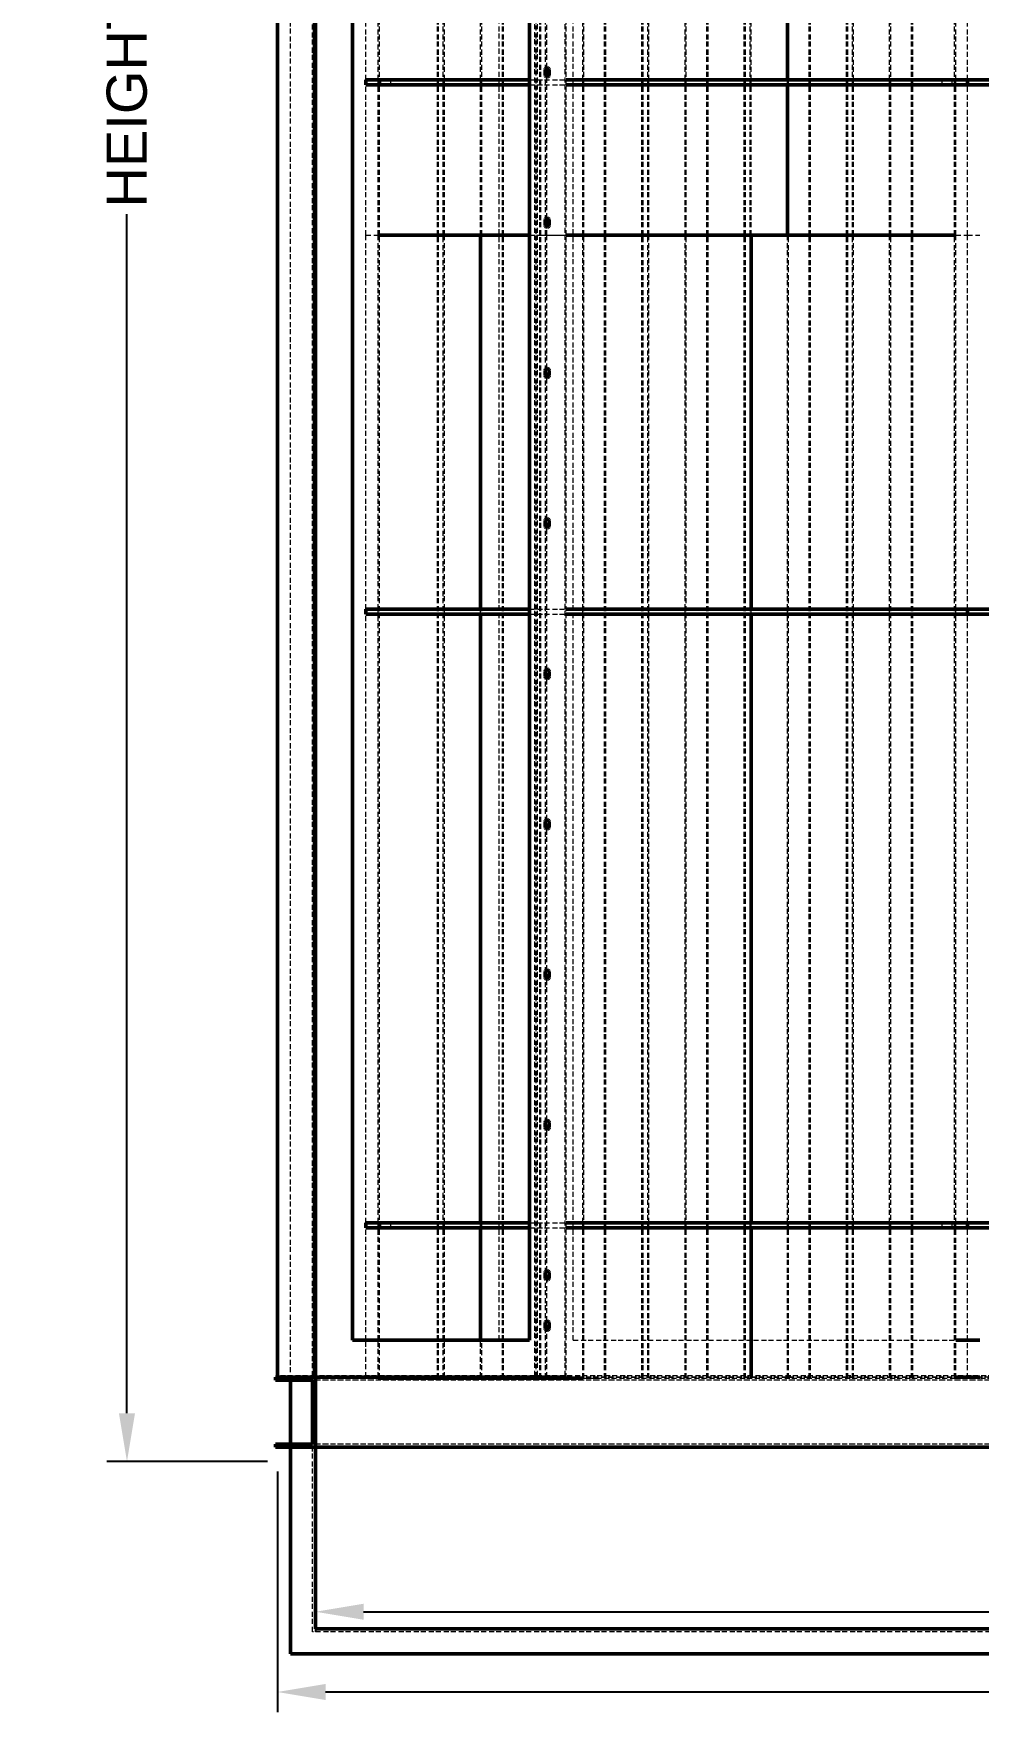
# Model space of a CAD drawing. Header units: millimetres. Extents: x 909 to 14018, y 345 to 10005.
# Drawn here: x 909 to 1851, y 6633 to 8313 of the extents above; entities that cross this region are included whole.
import ezdxf

# ---------------------------------------------------------------- set-up
doc = ezdxf.new("R2010")
doc.units = ezdxf.units.MM
doc.linetypes.add('Hidden', pattern=[15, 5, -3, 5, -2])
for name, color, linetype, lineweight in [('Default', 7, 'Continuous', 50), ('Edges', 7, 'Hidden', 15), ('HiddenEdges', 2, 'Hidden', 15), ('HiddenSilhouettes', 2, 'Hidden', 15), ('HiddenWires', 7, 'Hidden', 15), ('Silhouettes', 7, 'Continuous', 50), ('Wires', 7, 'Hidden', 15)]:
    doc.layers.add(name, color=color, linetype=linetype, lineweight=lineweight)
doc.layers.add('Dimension', color=7, linetype='Continuous', lineweight=50, true_color=0x6495ed)
doc.styles.add('Default', font='arial.ttf')
doc.dimstyles.get("Standard").update_dxf_attribs({"dimtxt": 0.18, "dimasz": 0.18, "dimexe": 0.18, "dimexo": 0.0625, "dimgap": 0.09, "dimtad": 0, "dimtih": 1, "dimtoh": 1, "dimdec": 4, "dimzin": 0, "dimdsep": 46, "dimtxsty": 'Standard', "dimcen": 0.09, "dimadec": 0, "dimazin": 0, "dimtfac": 1, "dimtdec": 4, "dimtofl": 0, "dimtmove": 0, "dimatfit": 3, "dimfxl": 1, "dimtolj": 1, "dimtzin": 0, "dimarcsym": 0})

# ---------------------------------------------------------------- blocks, each defined once
blk = doc.blocks.new('Left')
at = {"layer": 'Edges'}
for points in [[(-1187.5, -72.1, 0), (-1187.5, 534.9, 0)], [(-1121.5, -72.1, 0), (-1121.5, 534.9, 0)], [(-1085.5, -72.1, 0), (-1085.5, 534.9, 0)], [(-983.5, -72.1, 0), (-983.5, 534.9, 0)], [(-917.5, -72.1, 0), (-917.5, 534.9, 0)], [(-881.5, -72.1, 0), (-881.5, 534.9, 0)], [(-815.5, -72.1, 0), (-815.5, 534.9, 0)], [(-713.5, -72.1, 0), (-713.5, 534.9, 0)], [(-677.5, -72.1, 0), (-677.5, 534.9, 0)], [(-611.5, -72.1, 0), (-611.5, 534.9, 0)], [(-1187.5, -227.1, 0), (-1187.5, -77.1, 0)], [(-1121.5, -227.1, 0), (-1121.5, -77.1, 0)], [(-1085.5, -227.1, 0), (-1085.5, -77.1, 0)], [(-983.5, -227.1, 0), (-983.5, -77.1, 0)], [(-917.5, -227.1, 0), (-917.5, -77.1, 0)], [(-881.5, -227.1, 0), (-881.5, -77.1, 0)], [(-815.5, -227.1, 0), (-815.5, -77.1, 0)], [(-713.5, -227.1, 0), (-713.5, -77.1, 0)], [(-677.5, -227.1, 0), (-677.5, -77.1, 0)], [(-611.5, -227.1, 0), (-611.5, -77.1, 0)], [(-1187.5, -600.1, 0), (-1187.5, -227.1, 0)], [(-1121.5, -600.1, 0), (-1121.5, -227.1, 0)], [(-983.5, -600.1, 0), (-983.5, -227.1, 0)], [(-917.5, -600.1, 0), (-917.5, -227.1, 0)], [(-881.5, -600.1, 0), (-881.5, -227.1, 0)], [(-779.5, -600.1, 0), (-779.5, -227.1, 0)], [(-713.5, -600.1, 0), (-713.5, -227.1, 0)], [(-677.5, -600.1, 0), (-677.5, -227.1, 0)], [(-611.5, -600.1, 0), (-611.5, -227.1, 0)], [(-1019.5, -369, 0), (-1019.5, -360.2, 0)], [(-1019.5, -519, 0), (-1019.5, -510.2, 0)], [(-1187.5, -1212.1, 0), (-1187.5, -605.1, 0)], [(-1121.5, -1212.1, 0), (-1121.5, -605.1, 0)], [(-983.5, -1212.1, 0), (-983.5, -605.1, 0)], [(-917.5, -1212.1, 0), (-917.5, -605.1, 0)], [(-881.5, -1212.1, 0), (-881.5, -605.1, 0)], [(-779.5, -1212.1, 0), (-779.5, -605.1, 0)], [(-713.5, -1212.1, 0), (-713.5, -605.1, 0)], [(-677.5, -1212.1, 0), (-677.5, -605.1, 0)], [(-611.5, -1212.1, 0), (-611.5, -605.1, 0)], [(-1019.5, -669, 0), (-1019.5, -660.2, 0)], [(-1019.5, -819, 0), (-1019.5, -810.2, 0)], [(-1019.5, -969, 0), (-1019.5, -960.2, 0)], [(-1019.5, -1119, 0), (-1019.5, -1110.2, 0)], [(-1187.5, -1329.1, 0), (-1187.5, -1217.1, 0)], [(-1121.5, -1329.1, 0), (-1121.5, -1217.1, 0)], [(-983.5, -1367.1, 0), (-983.5, -1217.1, 0)], [(-917.5, -1367.1, 0), (-917.5, -1217.1, 0)], [(-881.5, -1367.1, 0), (-881.5, -1217.1, 0)], [(-779.5, -1367.1, 0), (-779.5, -1217.1, 0)], [(-713.5, -1367.1, 0), (-713.5, -1217.1, 0)], [(-677.5, -1367.1, 0), (-677.5, -1217.1, 0)], [(-611.5, -1367.1, 0), (-611.5, -1217.1, 0)], [(-1019.5, -1269, 0), (-1019.5, -1260.2, 0)], [(-1019.5, -1319, 0), (-1019.5, -1310.2, 0)], [(-1187.5, -1367.1, 0), (-1187.5, -1365.9, 0)], [(-1121.5, -1367.1, 0), (-1121.5, -1365.9, 0)], [(-1019.5, -1367.1, 0), (-1019.5, -1365.9, 0)]]:
    blk.add_polyline3d(points, dxfattribs=at)
at = {"layer": 'HiddenEdges'}
for points in [[(-1286.8, -1364.7, 0), (-1286.8, 1022.9, 0)], [(-1248.8, -1364.7, 0), (-1248.8, 1022.9, 0)], [(-1031.2, -1364.7, 0), (-1031.2, 1022.9, 0)], [(-1028.8, -1364.7, 0), (-1028.8, 1022.9, 0)], [(-1128.5, -227.1, 0), (-1128.5, 912.9, 0)], [(-1127.3, -227.1, 0), (-1127.3, 912.9, 0)], [(-1063.7, -227.1, 0), (-1063.7, 912.9, 0)], [(-1062.5, -227.1, 0), (-1062.5, 912.9, 0)], [(-1026.5, -227.1, 0), (-1026.5, 912.9, 0)], [(-1025.3, -227.1, 0), (-1025.3, 912.9, 0)], [(-982.3, -227.1, 0), (-982.3, 912.9, 0)], [(-961.7, -227.1, 0), (-961.7, 912.9, 0)], [(-960.5, -227.1, 0), (-960.5, 912.9, 0)], [(-924.5, -227.1, 0), (-924.5, 912.9, 0)], [(-923.3, -227.1, 0), (-923.3, 912.9, 0)], [(-859.7, -227.1, 0), (-859.7, 912.9, 0)], [(-858.5, -227.1, 0), (-858.5, 912.9, 0)], [(-822.5, -227.1, 0), (-822.5, 912.9, 0)], [(-821.3, -227.1, 0), (-821.3, 912.9, 0)], [(-816.7, -227.1, 0), (-816.7, 912.9, 0)], [(-756.5, -227.1, 0), (-756.5, 912.9, 0)], [(-720.5, -227.1, 0), (-720.5, 912.9, 0)], [(-719.3, -227.1, 0), (-719.3, 912.9, 0)], [(-676.3, -227.1, 0), (-676.3, 912.9, 0)], [(-655.7, -227.1, 0), (-655.7, 912.9, 0)], [(-1253, -1620.1, 0), (-1253, 885.9, 0)], [(-1248.8, -1364.7, 0), (-1248.8, 632.9, 0)], [(-1001.2, -1364.7, 0), (-1001.2, 632.9, 0)], [(-1187.5, -77.1, 0), (-1187.5, -72.1, 0)], [(-1121.5, -77.1, 0), (-1121.5, -72.1, 0)], [(-1085.5, -77.1, 0), (-1085.5, -72.1, 0)], [(-983.5, -77.1, 0), (-983.5, -72.1, 0)], [(-917.5, -77.1, 0), (-917.5, -72.1, 0)], [(-881.5, -77.1, 0), (-881.5, -72.1, 0)], [(-815.5, -77.1, 0), (-815.5, -72.1, 0)], [(-713.5, -77.1, 0), (-713.5, -72.1, 0)], [(-677.5, -77.1, 0), (-677.5, -72.1, 0)], [(-611.5, -77.1, 0), (-611.5, -72.1, 0)], [(-1128.5, -1367.1, 0), (-1128.5, -227.1, 0)], [(-1127.3, -1367.1, 0), (-1127.3, -227.1, 0)], [(-1122.7, -1367.1, 0), (-1122.7, -227.1, 0)], [(-1063.7, -1367.1, 0), (-1063.7, -227.1, 0)], [(-1062.5, -1367.1, 0), (-1062.5, -227.1, 0)], [(-1026.5, -1367.1, 0), (-1026.5, -227.1, 0)], [(-1025.3, -1367.1, 0), (-1025.3, -227.1, 0)], [(-1019.5, -360.2, 0), (-1019.5, -227.1, 0)], [(-961.7, -1367.1, 0), (-961.7, -227.1, 0)], [(-960.5, -1367.1, 0), (-960.5, -227.1, 0)], [(-924.5, -1367.1, 0), (-924.5, -227.1, 0)], [(-859.7, -1367.1, 0), (-859.7, -227.1, 0)], [(-858.5, -1367.1, 0), (-858.5, -227.1, 0)], [(-822.5, -1367.1, 0), (-822.5, -227.1, 0)], [(-821.3, -1367.1, 0), (-821.3, -227.1, 0)], [(-757.7, -1367.1, 0), (-757.7, -227.1, 0)], [(-756.5, -1367.1, 0), (-756.5, -227.1, 0)], [(-719.3, -1367.1, 0), (-719.3, -227.1, 0)], [(-655.7, -1367.1, 0), (-655.7, -227.1, 0)], [(-654.5, -1367.1, 0), (-654.5, -227.1, 0)], [(-1019.5, -510.2, 0), (-1019.5, -369, 0)], [(-1019.5, -660.2, 0), (-1019.5, -519, 0)], [(-1187.5, -605.1, 0), (-1187.5, -600.1, 0)], [(-1121.5, -605.1, 0), (-1121.5, -600.1, 0)], [(-983.5, -605.1, 0), (-983.5, -600.1, 0)], [(-917.5, -605.1, 0), (-917.5, -600.1, 0)], [(-881.5, -605.1, 0), (-881.5, -600.1, 0)], [(-779.5, -605.1, 0), (-779.5, -600.1, 0)], [(-713.5, -605.1, 0), (-713.5, -600.1, 0)], [(-677.5, -605.1, 0), (-677.5, -600.1, 0)], [(-611.5, -605.1, 0), (-611.5, -600.1, 0)], [(-1019.5, -810.2, 0), (-1019.5, -669, 0)], [(-1019.5, -960.2, 0), (-1019.5, -819, 0)], [(-1019.5, -1110.2, 0), (-1019.5, -969, 0)], [(-1019.5, -1260.2, 0), (-1019.5, -1119, 0)], [(-1187.5, -1217.1, 0), (-1187.5, -1212.1, 0)], [(-1121.5, -1217.1, 0), (-1121.5, -1212.1, 0)], [(-983.5, -1217.1, 0), (-983.5, -1212.1, 0)], [(-917.5, -1217.1, 0), (-917.5, -1212.1, 0)], [(-881.5, -1217.1, 0), (-881.5, -1212.1, 0)], [(-779.5, -1217.1, 0), (-779.5, -1212.1, 0)], [(-713.5, -1217.1, 0), (-713.5, -1212.1, 0)], [(-677.5, -1217.1, 0), (-677.5, -1212.1, 0)], [(-611.5, -1217.1, 0), (-611.5, -1212.1, 0)], [(-1019.5, -1310.2, 0), (-1019.5, -1269, 0)], [(-1019.5, -1365.9, 0), (-1019.5, -1319, 0)], [(-1187.5, -1365.9, 0), (-1187.5, -1329.1, 0)], [(-1121.5, -1365.9, 0), (-1121.5, -1329.1, 0)], [(-1286.8, -1350.9, 0), (-1288, -1350.9, 0)], [(1290, -1365.9, 0), (-1290, -1365.9, 0)], [(1290, -1368.9, 0), (-1290, -1368.9, 0)], [(-1250, -1364.7, 0), (-1286.8, -1364.7, 0)], [(1253, -1368.9, 0), (-1253, -1368.9, 0)], [(-1001.2, -1364.7, 0), (-1248.8, -1364.7, 0)], [(108.8, -1364.7, 0), (-1028.8, -1364.7, 0)], [(1290, -1432.9, 0), (-1290, -1432.9, 0)], [(1290, -1435.9, 0), (-1290, -1435.9, 0)], [(1253, -1432.9, 0), (-1253, -1432.9, 0)], [(1253, -1620.1, 0), (-1253, -1620.1, 0)]]:
    blk.add_polyline3d(points, dxfattribs=at)
at = {"layer": 'HiddenSilhouettes'}
for points in [[(-1275, -1368.9, 0), (-1275, 907.9, 0)], [(-1186.3, -227.1, 0), (-1186.3, 912.9, 0)], [(-1122.7, -227.1, 0), (-1122.7, 912.9, 0)], [(-1084.3, -227.1, 0), (-1084.3, 912.9, 0)], [(-1066.8, -1329.1, 0), (-1066.8, 912.9, 0)], [(-1030, -1365.9, 0), (-1030, 912.9, 0)], [(-1020.7, -227.1, 0), (-1020.7, 912.9, 0)], [(-993.2, -1329.1, 0), (-993.2, 912.9, 0)], [(-918.7, -227.1, 0), (-918.7, 912.9, 0)], [(-880.3, -227.1, 0), (-880.3, 912.9, 0)], [(-778.3, -227.1, 0), (-778.3, 912.9, 0)], [(-757.7, -227.1, 0), (-757.7, 912.9, 0)], [(-714.7, -227.1, 0), (-714.7, 912.9, 0)], [(-654.5, -227.1, 0), (-654.5, 912.9, 0)], [(-612.7, -227.1, 0), (-612.7, 912.9, 0)], [(-1019.5, -60.2, 0), (-1019.5, 81, 0)], [(-1185, -77.1, 0), (-1185, -72.1, 0)], [(-1175, -77.1, 0), (-1175, -72.1, 0)], [(-1036.8, -72.1, 0), (-1000, -72.1, 0)], [(-1036.8, -77.1, 0), (-1000, -77.1, 0)], [(-1019.5, -210.2, 0), (-1019.5, -69, 0)], [(-779.5, -77.1, 0), (-779.5, -72.1, 0)], [(-625, -77.1, 0), (-625, -72.1, 0)], [(-615, -77.1, 0), (-615, -72.1, 0)], [(-1186.3, -1367.1, 0), (-1186.3, -227.1, 0)], [(-1128.5, -227.1, 0), (-1062.5, -227.1, 0)], [(-1127.3, -227.1, 0), (-1121.5, -227.1, 0)], [(-1085.5, -227.1, 0), (-1063.7, -227.1, 0)], [(-1084.3, -1367.1, 0), (-1084.3, -227.1, 0)], [(-1036.8, -227.1, 0), (-1019.5, -227.1, 0)], [(-1026.5, -227.1, 0), (-967.5, -227.1, 0)], [(-1025.3, -227.1, 0), (-1000, -227.1, 0)], [(-1020.7, -1367.1, 0), (-1020.7, -227.1, 0)], [(-1019.5, -227.1, 0), (-1019.5, -219, 0)], [(-983.5, -227.1, 0), (-967.5, -227.1, 0)], [(-982.3, -1367.1, 0), (-982.3, -227.1, 0)], [(-924.5, -227.1, 0), (-858.5, -227.1, 0)], [(-923.3, -1367.1, 0), (-923.3, -227.1, 0)], [(-923.3, -227.1, 0), (-917.5, -227.1, 0)], [(-918.7, -1367.1, 0), (-918.7, -227.1, 0)], [(-881.5, -227.1, 0), (-859.7, -227.1, 0)], [(-880.3, -1367.1, 0), (-880.3, -227.1, 0)], [(-822.5, -227.1, 0), (-756.5, -227.1, 0)], [(-821.3, -227.1, 0), (-815.5, -227.1, 0)], [(-816.7, -1367.1, 0), (-816.7, -227.1, 0)], [(-779.5, -227.1, 0), (-757.7, -227.1, 0)], [(-778.3, -1367.1, 0), (-778.3, -227.1, 0)], [(-720.5, -1367.1, 0), (-720.5, -227.1, 0)], [(-720.5, -227.1, 0), (-654.5, -227.1, 0)], [(-719.3, -227.1, 0), (-713.5, -227.1, 0)], [(-714.7, -1367.1, 0), (-714.7, -227.1, 0)], [(-677.5, -227.1, 0), (-655.7, -227.1, 0)], [(-676.3, -1367.1, 0), (-676.3, -227.1, 0)], [(-612.7, -1367.1, 0), (-612.7, -227.1, 0)], [(-1085.5, -605.1, 0), (-1085.5, -600.1, 0)], [(-1036.8, -600.1, 0), (-1000, -600.1, 0)], [(-815.5, -605.1, 0), (-815.5, -600.1, 0)], [(-1036.8, -605.1, 0), (-1000, -605.1, 0)], [(-1185, -1217.1, 0), (-1185, -1212.1, 0)], [(-1175, -1217.1, 0), (-1175, -1212.1, 0)], [(-1085.5, -1217.1, 0), (-1085.5, -1212.1, 0)], [(-1036.8, -1212.1, 0), (-1000, -1212.1, 0)], [(-1036.8, -1217.1, 0), (-1000, -1217.1, 0)], [(-815.5, -1217.1, 0), (-815.5, -1212.1, 0)], [(-625, -1217.1, 0), (-625, -1212.1, 0)], [(-615, -1217.1, 0), (-615, -1212.1, 0)], [(-1250, -1365.9, 0), (-1250, -1334.2, 0)], [(-1085.5, -1365.9, 0), (-1085.5, -1329.1, 0)], [(-993.2, -1329.1, 0), (-611.5, -1329.1, 0)], [(-1128.5, -1367.1, 0), (-1062.5, -1367.1, 0)], [(-1127.3, -1367.1, 0), (-1121.5, -1367.1, 0)], [(-1085.5, -1367.1, 0), (-1063.7, -1367.1, 0)], [(-1048.1, -1365.9, 0), (-611.5, -1365.9, 0)], [(-1026.5, -1367.1, 0), (-967.5, -1367.1, 0)], [(-1025.3, -1367.1, 0), (-1019.5, -1367.1, 0)], [(-983.5, -1367.1, 0), (-967.5, -1367.1, 0)], [(-1275, -1435.9, 0), (-1275, -1432.9, 0)]]:
    blk.add_polyline3d(points, dxfattribs=at)
at = {"layer": 'HiddenWires'}
for points in [[(-1200, -77.1, 0), (-1200, -72.1, 0)], [(-600, -77.1, 0), (-600, -72.1, 0)], [(-1187.5, -227.1, 0), (-611.5, -227.1, 0)], [(-1200, -605.1, 0), (-1200, -600.1, 0)], [(-600, -605.1, 0), (-600, -600.1, 0)], [(-1200, -1217.1, 0), (-1200, -1212.1, 0)], [(-600, -1217.1, 0), (-600, -1212.1, 0)], [(-1200, -1365.9, 0), (-1200, -1329.1, 0)], [(-1187.5, -1367.1, 0), (-967.5, -1367.1, 0)]]:
    blk.add_polyline3d(points, dxfattribs=at)
at = {"layer": 'Silhouettes'}
for points in [[(-1021, -67.1), (-1021, -62.1)], [(-1021, -67.1), (-1020.7, -68.1)], [(-1020.7, -61.1), (-1020, -60.4)], [(-1019, -60.1), (-1018, -60.4)], [(-1017.3, -61.1), (-1017, -62.1)], [(-1020, -68.8), (-1019, -69.1)], [(-1019, -69.1), (-1018, -68.8)], [(-1018, -68.8), (-1017.3, -68.1)], [(-1021, -217.1), (-1021, -212.1)], [(-1021, -217.1), (-1020.7, -218.1)], [(-1020.7, -211.1), (-1020, -210.4)], [(-1019, -210.1), (-1018, -210.4)], [(-1018, -218.8), (-1017.3, -218.1)], [(-1017.3, -211.1), (-1017, -212.1)], [(-1020, -218.8), (-1019, -219.1)], [(-1019, -219.1), (-1018, -218.8)], [(-1021, -367.1), (-1021, -362.1)], [(-1021, -367.1), (-1020.7, -368.1)], [(-1020.7, -361.1), (-1020, -360.4)], [(-1020, -368.8), (-1019, -369.1)], [(-1019, -360.1), (-1018, -360.4)], [(-1019, -369.1), (-1018, -368.8)], [(-1018, -368.8), (-1017.3, -368.1)], [(-1017.3, -361.1), (-1017, -362.1)], [(-1021, -517.1), (-1021, -512.1)], [(-1021, -517.1), (-1020.7, -518.1)], [(-1020.7, -511.1), (-1020, -510.4)], [(-1019, -510.1), (-1018, -510.4)], [(-1018, -518.8), (-1017.3, -518.1)], [(-1017.3, -511.1), (-1017, -512.1)], [(-1021, -667.1), (-1021, -662.1)], [(-1021, -667.1), (-1020.7, -668.1)], [(-1020.7, -661.1), (-1020, -660.4)], [(-1020, -660.4), (-1019, -660.1)], [(-1019, -669.1), (-1018, -668.8)], [(-1017.3, -661.1), (-1017, -662.1)], [(-1021, -817.1), (-1021, -812.1)], [(-1021, -817.1), (-1020.7, -818.1)], [(-1020.7, -811.1), (-1020, -810.4)], [(-1020, -818.8), (-1019, -819.1)], [(-1019, -810.1), (-1018, -810.4)], [(-1019, -819.1), (-1018, -818.8)], [(-1018, -818.8), (-1017.3, -818.1)], [(-1017.3, -811.1), (-1017, -812.1)], [(-1021, -967.1), (-1021, -962.1)], [(-1021, -967.1), (-1020.7, -968.1)], [(-1020.7, -961.1), (-1020, -960.4)], [(-1020, -960.4), (-1019, -960.1)], [(-1019, -969.1), (-1018, -968.8)], [(-1018, -968.8), (-1017.3, -968.1)], [(-1017.3, -961.1), (-1017, -962.1)], [(-1021, -1117.1), (-1021, -1112.1)], [(-1021, -1117.1), (-1020.7, -1118.1)], [(-1020.7, -1111.1), (-1020, -1110.4)], [(-1020, -1118.8), (-1019, -1119.1)], [(-1019, -1110.1), (-1018, -1110.4)], [(-1018, -1118.8), (-1017.3, -1118.1)], [(-1017.3, -1111.1), (-1017, -1112.1)], [(-1021, -1267.1), (-1021, -1262.1)], [(-1021, -1267.1), (-1020.7, -1268.1)], [(-1020.7, -1261.1), (-1020, -1260.4)], [(-1020, -1260.4), (-1019, -1260.1)], [(-1019, -1260.1), (-1018, -1260.4)], [(-1019, -1269.1), (-1018, -1268.8)], [(-1017.3, -1261.1), (-1017, -1262.1)], [(-1020, -1310.4), (-1019, -1310.1)], [(-1019, -1310.1), (-1018, -1310.4)], [(-1021, -1317.1), (-1021, -1312.1)], [(-1021, -1317.1), (-1020.7, -1318.1)], [(-1019, -1319.1), (-1018, -1318.8)], [(-1017.3, -1311.1), (-1017, -1312.1)]]:
    blk.add_lwpolyline(points, dxfattribs=at)
for points in [[(-1288, -1365.9, 0), (-1288, 1024.1, 0)], [(-1251.2, -1367.1, 0), (-1251.2, 1022.9, 0)], [(-1250, -1334.2, 0), (-1250, 1024.1, 0)], [(-1213.2, -1329.1, 0), (-1213.2, 597.3, 0)], [(-1036.8, -1329.1, 0), (-1036.8, 597.3, 0)], [(-779.5, -72.1, 0), (-779.5, 534.9, 0)], [(-1021, -62.1, 0), (-1020.7, -61.1, 0)], [(-1020, -60.4, 0), (-1019, -60.1, 0)], [(-1019.5, -69, 0), (-1019.5, -60.2, 0)], [(-1018, -60.4, 0), (-1017.3, -61.1, 0)], [(-1017.3, -68.1, 0), (-1017, -67.1, 0)], [(-1017, -67.1, 0), (-1017, -62.1, 0)], [(-1200, -72.1, 0), (-1036.8, -72.1, 0)], [(-1200, -77.1, 0), (-1200, -72.1, 0)], [(-1200, -77.1, 0), (-1036.8, -77.1, 0)], [(-1020.7, -68.1, 0), (-1020, -68.8, 0)], [(-1000, -72.1, 0), (-600, -72.1, 0)], [(-1000, -77.1, 0), (-600, -77.1, 0)], [(-779.5, -227.1, 0), (-779.5, -77.1, 0)], [(-600, -72.1, 0), (0, -72.1, 0)], [(-600, -77.1, 0), (-600, -72.1, 0)], [(-600, -77.1, 0), (0, -77.1, 0)], [(-1021, -212.1, 0), (-1020.7, -211.1, 0)], [(-1020.7, -218.1, 0), (-1020, -218.8, 0)], [(-1020, -210.4, 0), (-1019, -210.1, 0)], [(-1019.5, -219, 0), (-1019.5, -210.2, 0)], [(-1018, -210.4, 0), (-1017.3, -211.1, 0)], [(-1017.3, -218.1, 0), (-1017, -217.1, 0)], [(-1017, -217.1, 0), (-1017, -212.1, 0)], [(-1187.5, -227.1, 0), (-1121.5, -227.1, 0)], [(-1121.5, -227.1, 0), (-1085.5, -227.1, 0)], [(-1085.5, -227.1, 0), (-1036.8, -227.1, 0)], [(-1085.5, -600.1, 0), (-1085.5, -227.1, 0)], [(-1000, -227.1, 0), (-983.5, -227.1, 0)], [(-983.5, -227.1, 0), (-917.5, -227.1, 0)], [(-917.5, -227.1, 0), (-881.5, -227.1, 0)], [(-881.5, -227.1, 0), (-815.5, -227.1, 0)], [(-815.5, -600.1, 0), (-815.5, -227.1, 0)], [(-815.5, -227.1, 0), (-779.5, -227.1, 0)], [(-779.5, -227.1, 0), (-713.5, -227.1, 0)], [(-713.5, -227.1, 0), (-677.5, -227.1, 0)], [(-677.5, -227.1, 0), (-611.5, -227.1, 0)], [(-1021, -362.1, 0), (-1020.7, -361.1, 0)], [(-1020.7, -368.1, 0), (-1020, -368.8, 0)], [(-1020, -360.4, 0), (-1019, -360.1, 0)], [(-1018, -360.4, 0), (-1017.3, -361.1, 0)], [(-1017.3, -368.1, 0), (-1017, -367.1, 0)], [(-1017, -367.1, 0), (-1017, -362.1, 0)], [(-1021, -512.1, 0), (-1020.7, -511.1, 0)], [(-1020.7, -518.1, 0), (-1020, -518.8, 0)], [(-1020, -510.4, 0), (-1019, -510.1, 0)], [(-1020, -518.8, 0), (-1019, -519.1, 0)], [(-1019, -519.1, 0), (-1018, -518.8, 0)], [(-1018, -510.4, 0), (-1017.3, -511.1, 0)], [(-1017.3, -518.1, 0), (-1017, -517.1, 0)], [(-1017, -517.1, 0), (-1017, -512.1, 0)], [(-1200, -600.1, 0), (-1036.8, -600.1, 0)], [(-1200, -605.1, 0), (-1200, -600.1, 0)], [(-1000, -600.1, 0), (-600, -600.1, 0)], [(-600, -600.1, 0), (0, -600.1, 0)], [(-600, -605.1, 0), (-600, -600.1, 0)], [(-1200, -605.1, 0), (-1036.8, -605.1, 0)], [(-1085.5, -1212.1, 0), (-1085.5, -605.1, 0)], [(-1000, -605.1, 0), (-600, -605.1, 0)], [(-815.5, -1212.1, 0), (-815.5, -605.1, 0)], [(-600, -605.1, 0), (0, -605.1, 0)], [(-1021, -662.1, 0), (-1020.7, -661.1, 0)], [(-1020.7, -668.1, 0), (-1020, -668.8, 0)], [(-1020, -668.8, 0), (-1019, -669.1, 0)], [(-1019, -660.1, 0), (-1018, -660.4, 0)], [(-1018, -660.4, 0), (-1017.3, -661.1, 0)], [(-1018, -668.8, 0), (-1017.3, -668.1, 0)], [(-1017.3, -668.1, 0), (-1017, -667.1, 0)], [(-1017, -667.1, 0), (-1017, -662.1, 0)], [(-1021, -812.1, 0), (-1020.7, -811.1, 0)], [(-1020.7, -818.1, 0), (-1020, -818.8, 0)], [(-1020, -810.4, 0), (-1019, -810.1, 0)], [(-1018, -810.4, 0), (-1017.3, -811.1, 0)], [(-1017.3, -818.1, 0), (-1017, -817.1, 0)], [(-1017, -817.1, 0), (-1017, -812.1, 0)], [(-1021, -962.1, 0), (-1020.7, -961.1, 0)], [(-1020.7, -968.1, 0), (-1020, -968.8, 0)], [(-1020, -968.8, 0), (-1019, -969.1, 0)], [(-1019, -960.1, 0), (-1018, -960.4, 0)], [(-1018, -960.4, 0), (-1017.3, -961.1, 0)], [(-1017.3, -968.1, 0), (-1017, -967.1, 0)], [(-1017, -967.1, 0), (-1017, -962.1, 0)], [(-1021, -1112.1, 0), (-1020.7, -1111.1, 0)], [(-1020.7, -1118.1, 0), (-1020, -1118.8, 0)], [(-1020, -1110.4, 0), (-1019, -1110.1, 0)], [(-1019, -1119.1, 0), (-1018, -1118.8, 0)], [(-1018, -1110.4, 0), (-1017.3, -1111.1, 0)], [(-1017.3, -1118.1, 0), (-1017, -1117.1, 0)], [(-1017, -1117.1, 0), (-1017, -1112.1, 0)], [(-1200, -1212.1, 0), (-1036.8, -1212.1, 0)], [(-1200, -1217.1, 0), (-1200, -1212.1, 0)], [(-1200, -1217.1, 0), (-1036.8, -1217.1, 0)], [(-1085.5, -1329.1, 0), (-1085.5, -1217.1, 0)], [(-1000, -1212.1, 0), (-600, -1212.1, 0)], [(-1000, -1217.1, 0), (-600, -1217.1, 0)], [(-815.5, -1367.1, 0), (-815.5, -1217.1, 0)], [(-600, -1212.1, 0), (0, -1212.1, 0)], [(-600, -1217.1, 0), (-600, -1212.1, 0)], [(-600, -1217.1, 0), (0, -1217.1, 0)], [(-1021, -1262.1, 0), (-1020.7, -1261.1, 0)], [(-1020.7, -1268.1, 0), (-1020, -1268.8, 0)], [(-1020, -1268.8, 0), (-1019, -1269.1, 0)], [(-1018, -1260.4, 0), (-1017.3, -1261.1, 0)], [(-1018, -1268.8, 0), (-1017.3, -1268.1, 0)], [(-1017.3, -1268.1, 0), (-1017, -1267.1, 0)], [(-1017, -1267.1, 0), (-1017, -1262.1, 0)], [(-1020.7, -1311.1, 0), (-1020, -1310.4, 0)], [(-1018, -1310.4, 0), (-1017.3, -1311.1, 0)], [(-1021, -1312.1, 0), (-1020.7, -1311.1, 0)], [(-1020.7, -1318.1, 0), (-1020, -1318.8, 0)], [(-1020, -1318.8, 0), (-1019, -1319.1, 0)], [(-1018, -1318.8, 0), (-1017.3, -1318.1, 0)], [(-1017.3, -1318.1, 0), (-1017, -1317.1, 0)], [(-1017, -1317.1, 0), (-1017, -1312.1, 0)], [(-1250, -1367.1, 0), (-1250, -1334.2, 0)], [(-1213.2, -1329.1, 0), (-1036.8, -1329.1, 0)], [(-611.5, -1329.1, 0), (-587.5, -1329.1, 0)], [(-1290, -1368.9, 0), (-1290, -1365.9, 0)], [(-1290, -1365.9, 0), (-1250, -1365.9, 0)], [(-1290, -1368.9, 0), (-1253, -1368.9, 0)], [(-1275, -1432.9, 0), (-1275, -1368.9, 0)], [(-1253, -1432.9, 0), (-1253, -1368.9, 0)], [(-1251.2, -1367.1, 0), (-1250, -1367.1, 0)], [(-1250, -1435.9, 0), (-1250, -1365.9, 0)], [(-1250, -1365.9, 0), (-1000, -1365.9, 0)], [(-1250, -1617.1, 0), (-1250, -1365.9, 0)], [(-1187.5, -1367.1, 0), (-1121.5, -1367.1, 0)], [(-1121.5, -1367.1, 0), (-1085.5, -1367.1, 0)], [(-1085.5, -1367.1, 0), (-1085.5, -1365.9, 0)], [(-1085.5, -1367.1, 0), (-1019.5, -1367.1, 0)], [(-1019.5, -1367.1, 0), (-983.5, -1367.1, 0)], [(-611.5, -1365.9, 0), (-587.5, -1365.9, 0)], [(-1290, -1432.9, 0), (-1253, -1432.9, 0)], [(-1290, -1435.9, 0), (-1290, -1432.9, 0)], [(-1290, -1435.9, 0), (-1250, -1435.9, 0)], [(-1275, -1642.1, 0), (-1275, -1435.9, 0)], [(-1250, -1435.9, 0), (1250, -1435.9, 0)], [(-1250, -1617.1, 0), (1250, -1617.1, 0)], [(-1275, -1642.1, 0), (1275, -1642.1, 0)]]:
    blk.add_polyline3d(points, dxfattribs=at)
for points in [[(-1185, -72.1, 0)], [(-1175, -72.1, 0)], [(-625, -72.1, 0)], [(-615, -72.1, 0)], [(-806.2, -227.1, 0)], [(-1185, -1212.1, 0)], [(-1175, -1212.1, 0)], [(-625, -1212.1, 0)], [(-615, -1212.1, 0)]]:
    blk.add_polyline3d(points, close=True, dxfattribs=at)
at = {"layer": 'Wires'}
for points in [[(-1000, -1367.1, 0), (-1000, 632.9, 0)], [(-1200, -72.1, 0), (-1200, 534.9, 0)], [(-600, -72.1, 0), (-600, 534.9, 0)], [(-1200, -227.1, 0), (-1200, -77.1, 0)], [(-600, -227.1, 0), (-600, -77.1, 0)], [(-1200, -600.1, 0), (-1200, -227.1, 0)], [(-1200, -227.1, 0), (-1187.5, -227.1, 0)], [(-611.5, -227.1, 0), (-600, -227.1, 0)], [(-600, -227.1, 0), (-587.5, -227.1, 0)], [(-600, -600.1, 0), (-600, -227.1, 0)], [(-1200, -1212.1, 0), (-1200, -605.1, 0)], [(-600, -1212.1, 0), (-600, -605.1, 0)], [(-1200, -1329.1, 0), (-1200, -1217.1, 0)], [(-600, -1367.1, 0), (-600, -1217.1, 0)], [(-1200, -1367.1, 0), (-1200, -1365.9, 0)], [(-1200, -1367.1, 0), (-1187.5, -1367.1, 0)], [(-1000, -1367.1, 0), (1000, -1367.1, 0)]]:
    blk.add_polyline3d(points, dxfattribs=at)
blk = doc.blocks.new('*D13')
at = {"layer": 'Defpoints', "color": 0}
for p in [(1189.8, 6889), (3689.8, 6889), (3689.8, 6739)]:
    blk.add_point(p, dxfattribs=at)
at = {"layer": 'Dimension', "color": 0, "lineweight": -2}
for p, q in [((1189.8, 6879), (1189.8, 6719)), ((3689.8, 6879), (3689.8, 6719)), ((1237.8, 6739), (2246, 6739)), ((3641.8, 6739), (2633.7, 6739))]:
    blk.add_line(p, q, dxfattribs=at)
at = {"layer": 'Dimension', "color": 0}
for points in [[(1237.8, 6747), (1237.8, 6731), (1189.8, 6739)], [(3641.8, 6731), (3641.8, 6747), (3689.8, 6739)]]:
    blk.add_solid(points, dxfattribs=at)
at = {"layer": 'Dimension', "color": 0, "insert": (2439.8, 6739), "char_height": 40, "attachment_point": 5, "style": 'Default'}
blk.add_mtext('\\A1;WIDTH = 2500', dxfattribs=at)
blk = doc.blocks.new('*D14')
at = {"layer": 'Defpoints', "color": 0}
for p in [(1151.8, 6889), (3727.8, 6889), (3727.8, 6659)]:
    blk.add_point(p, dxfattribs=at)
at = {"layer": 'Dimension', "color": 0, "lineweight": -2}
for p, q in [((1151.8, 6879), (1151.8, 6639)), ((3727.8, 6879), (3727.8, 6639)), ((1199.8, 6659), (2369.8, 6659)), ((3679.8, 6659), (2509.9, 6659))]:
    blk.add_line(p, q, dxfattribs=at)
at = {"layer": 'Dimension', "color": 0}
for points in [[(1199.8, 6667), (1199.8, 6651), (1151.8, 6659)], [(3679.8, 6651), (3679.8, 6667), (3727.8, 6659)]]:
    blk.add_solid(points, dxfattribs=at)
at = {"layer": 'Dimension', "color": 0, "insert": (2439.8, 6659), "char_height": 40, "attachment_point": 5, "style": 'Default'}
blk.add_mtext('\\A1;2576', dxfattribs=at)
blk = doc.blocks.new('*D15')
at = {"layer": 'Defpoints', "color": 0}
for p in [(1001.8, 9789), (1151.8, 9789), (1151.8, 6889)]:
    blk.add_point(p, dxfattribs=at)
at = {"layer": 'Dimension', "color": 0, "lineweight": -2}
for p, q in [((1141.8, 9789), (981.8, 9789)), ((1001.8, 9741), (1001.8, 8545)), ((1001.8, 6937), (1001.8, 8133)), ((1141.8, 6889), (981.8, 6889))]:
    blk.add_line(p, q, dxfattribs=at)
at = {"layer": 'Dimension', "color": 0}
for points in [[(1009.8, 9741), (993.8, 9741), (1001.8, 9789)], [(993.8, 6937), (1009.8, 6937), (1001.8, 6889)]]:
    blk.add_solid(points, dxfattribs=at)
at = {"layer": 'Dimension', "color": 0, "insert": (1001.8, 8339), "char_height": 40, "attachment_point": 5, "rotation": 90, "style": 'Default'}
blk.add_mtext('\\A1;HEIGHT = 2900', dxfattribs=at)

msp = doc.modelspace()

# ---------------------------------------------------------------- block references
at = {"layer": 'Default'}
msp.add_blockref('Left', (2439.8333, 8339), dxfattribs=at)

# ---------------------------------------------------------------- dimensions: what is measured, and where the dimension line sits
at = {"layer": 'Dimension'}
dim = msp.add_linear_dim(base=(1001.8333, 9789), p1=(1151.8333, 6889), p2=(1151.8333, 9789), angle=90, text='HEIGHT = <>', dimstyle='Standard', override={"dimscale": 1, "dimtxt": 40, "dimasz": 48, "dimexe": 20, "dimexo": 10, "dimgap": 10, "dimtad": 0, "dimjust": 0, "dimtih": 0, "dimtoh": 0, "dimdec": 3, "dimlfac": 1, "dimzin": 8, "dimlunit": 2, "dimpost": '', "dimtxsty": 'Default', "dimsah": 0, "dimse1": 0, "dimse2": 0, "dimclrt": 0, "dimtol": 0, "dimlim": 0, "dimtp": 0, "dimtm": 0, "dimtfac": 1, "dimtdec": 3, "dimtix": 0, "dimtzin": 8}, dxfattribs=at)
dim.commit()
dim.dimension.update_dxf_attribs({"geometry": '*D15', "text_midpoint": (1001.8333, 8339), "dimtype": 160})
dim = msp.add_linear_dim(base=(3727.8333, 6659), p1=(1151.8333, 6889), p2=(3727.8333, 6889), dimstyle='Standard', override={"dimscale": 1, "dimtxt": 40, "dimasz": 48, "dimexe": 20, "dimexo": 10, "dimgap": 10, "dimtad": 0, "dimjust": 0, "dimtih": 0, "dimtoh": 0, "dimdec": 3, "dimlfac": 1, "dimzin": 8, "dimlunit": 2, "dimpost": '', "dimtxsty": 'Default', "dimsah": 0, "dimse1": 0, "dimse2": 0, "dimclrt": 0, "dimtol": 0, "dimlim": 0, "dimtp": 0, "dimtm": 0, "dimtfac": 1, "dimtdec": 3, "dimtix": 0, "dimtzin": 8}, dxfattribs=at)
dim.commit()
dim.dimension.update_dxf_attribs({"geometry": '*D14', "text_midpoint": (2439.8333, 6659), "dimtype": 160})
dim = msp.add_linear_dim(base=(3689.8333, 6739), p1=(1189.8333, 6889), p2=(3689.8333, 6889), text='WIDTH = <>', dimstyle='Standard', override={"dimscale": 1, "dimtxt": 40, "dimasz": 48, "dimexe": 20, "dimexo": 10, "dimgap": 10, "dimtad": 0, "dimjust": 0, "dimtih": 0, "dimtoh": 0, "dimdec": 3, "dimlfac": 1, "dimzin": 8, "dimlunit": 2, "dimpost": '', "dimtxsty": 'Default', "dimsah": 0, "dimse1": 0, "dimse2": 0, "dimclrt": 0, "dimtol": 0, "dimlim": 0, "dimtp": 0, "dimtm": 0, "dimtfac": 1, "dimtdec": 3, "dimtix": 0, "dimtzin": 8}, dxfattribs=at)
dim.commit()
dim.dimension.update_dxf_attribs({"geometry": '*D13', "text_midpoint": (2439.8333, 6739), "dimtype": 160})

doc.saveas('drawing.dxf')
